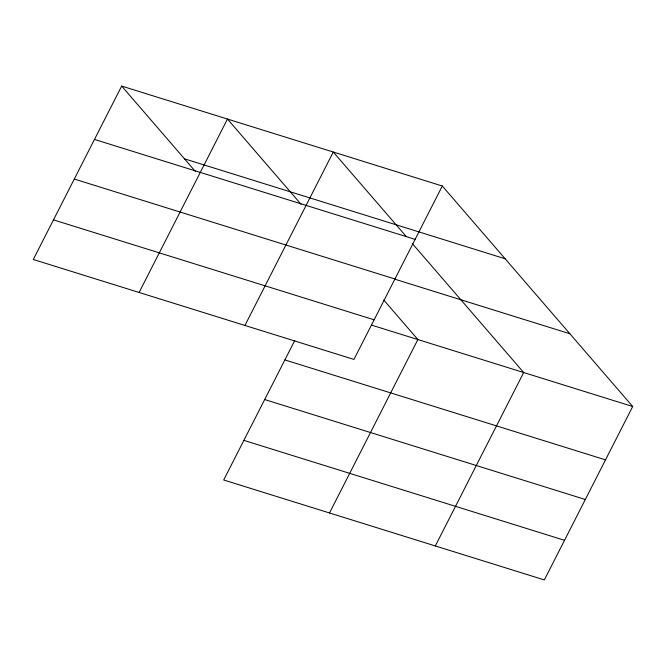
<?xml version="1.0" encoding="UTF-8"?>
<svg xmlns="http://www.w3.org/2000/svg" width="666" height="666" viewBox="0 0 666 666"><rect width="100%" height="100%" fill="white"/><g stroke="black" fill="none" stroke-linecap="round" stroke-linejoin="round"><path stroke-width="1" d="M121.662 86.072L33.3 259.49L353.946 359.432L442.307 186.014L121.662 86.072L195.28 171.329M139.111 292.474L227.472 119.047L301.09 204.312M244.922 325.458L333.283 152.031L406.235 236.513M294.713 340.601L223.693 479.986L544.338 579.928L632.7 406.51L442.307 186.014M329.512 512.97L417.873 339.543L383.783 300.066M435.323 545.953L523.684 372.527L412.304 243.54M184.49 158.833L505.136 258.774M94.472 139.427L415.118 239.369M74.284 179.046L394.93 278.996M394.597 279.112L569.871 333.749M53.488 219.872L374.134 319.813M371.395 325.058L632.7 406.51M284.873 359.923L605.511 459.865M264.685 399.542L585.322 499.492M243.881 440.368L564.527 540.309"/></g></svg>
